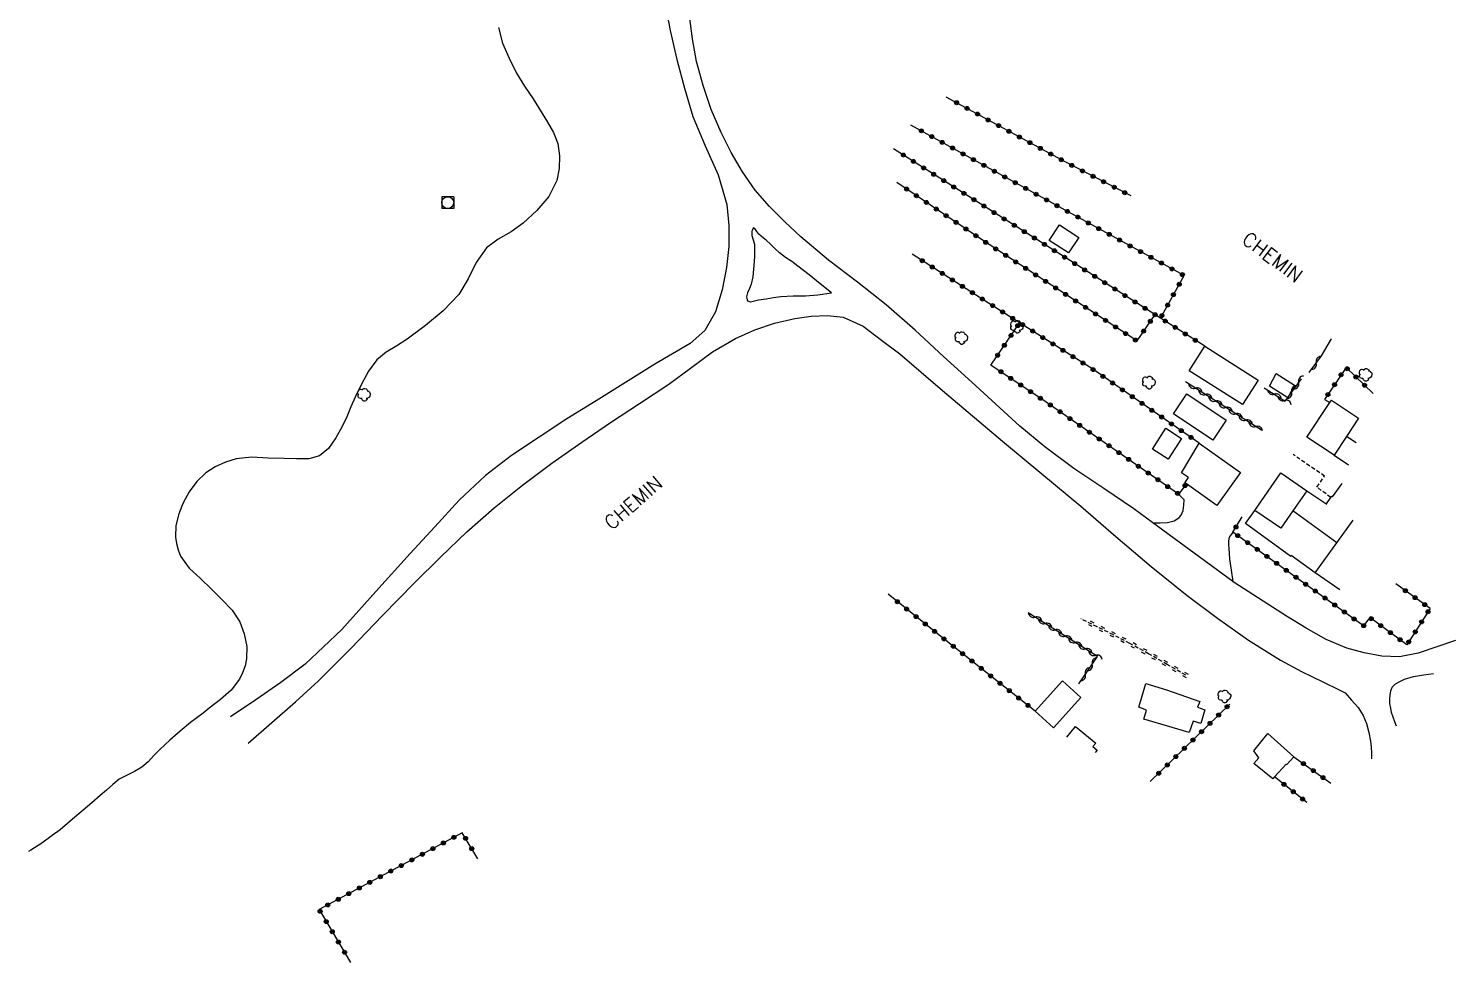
# Model space of a CAD drawing. Header units: millimetres. Extents: x 107000 to 108000, y 127000 to 127954.
# Drawn here: x 107660 to 107839.6, y 127554.1 to 127671.7 of the extents above; entities that cross this region are included whole.
import ezdxf
from ezdxf.enums import TextEntityAlignment as Align

# ---------------------------------------------------------------- set-up
doc = ezdxf.new("R2010")
doc.units = ezdxf.units.MM
doc.linetypes.add('DASHED', pattern=[0.75, 0.5, -0.25])
doc.layers.get('0').update_dxf_attribs({"linetype": 'CONTINUOUS'})
for name, color, linetype in [('W0017', 7, 'CONTINUOUS'), ('W0071', 7, 'CONTINUOUS'), ('W0101', 7, 'CONTINUOUS'), ('W0104', 1, 'CONTINUOUS'), ('W0112', 1, 'DASHED'), ('W0220', 5, 'DASHED'), ('W0300', 7, 'CONTINUOUS'), ('W0310', 3, 'CONTINUOUS'), ('W0323', 7, 'CONTINUOUS'), ('W0420', 7, 'CONTINUOUS'), ('W0515', 5, 'CONTINUOUS'), ('W0989', 7, 'CONTINUOUS')]:
    doc.layers.add(name, color=color, linetype=linetype)
doc.styles.get("Standard").update_dxf_attribs({"font": 'romans.shx', "width": 0.85})

# ---------------------------------------------------------------- blocks, each defined once
blk = doc.blocks.new('T300')
for p, q in [((-0.8, 0.51), (-0.86, 0.34)), ((-0.86, 0.34), (-0.86, 0.17)), ((-0.86, 0.17), (-0.74, 0.06)), ((-0.69, 0.63), (-0.8, 0.51)), ((-0.8, -0.06), (-0.74, 0.06)), ((-0.74, 0.06), (-0.69, 0.11)), ((-0.57, 0.69), (-0.69, 0.63)), ((-0.46, 0.69), (-0.57, 0.69)), ((-0.29, 0.63), (-0.46, 0.69)), ((-0.29, 0.63), (-0.17, 0.74)), ((-0.23, 0.57), (-0.29, 0.63)), ((-0.17, 0.74), (-0.06, 0.8)), ((-0.06, 0.8), (0.06, 0.8)), ((0.06, 0.8), (0.23, 0.74)), ((0.23, 0.74), (0.34, 0.63)), ((0.34, 0.63), (0.4, 0.51)), ((0.46, 0.46), (0.34, 0.46)), ((0.4, 0.51), (0.4, 0.46)), ((0.57, 0.4), (0.46, 0.46)), ((0.57, 0.4), (0.69, 0.29)), ((0.69, 0.29), (0.74, 0.17)), ((0.74, 0.06), (0.69, -0.17)), ((0.74, 0.17), (0.74, 0.06)), ((-0.8, -0.17), (-0.8, -0.06)), ((-0.8, -0.23), (-0.8, -0.17)), ((-0.74, -0.34), (-0.8, -0.23)), ((-0.69, -0.4), (-0.74, -0.34)), ((-0.51, -0.46), (-0.69, -0.4)), ((-0.4, -0.46), (-0.51, -0.46)), ((-0.4, -0.46), (-0.34, -0.46)), ((-0.34, -0.46), (-0.34, -0.4)), ((-0.34, -0.51), (-0.34, -0.46)), ((-0.29, -0.63), (-0.34, -0.51)), ((-0.17, -0.74), (-0.29, -0.63)), ((-0.06, -0.8), (-0.17, -0.74)), ((0.06, -0.8), (-0.06, -0.8)), ((0.17, -0.74), (0.06, -0.8)), ((0.23, -0.69), (0.17, -0.74)), ((0.29, -0.46), (0.23, -0.46)), ((0.29, -0.63), (0.23, -0.69)), ((0.46, -0.4), (0.29, -0.46)), ((0.34, -0.51), (0.29, -0.63)), ((0.34, -0.51), (0.34, -0.46)), ((0.57, -0.34), (0.46, -0.4)), ((0.63, -0.29), (0.57, -0.34)), ((0.69, -0.17), (0.63, -0.29))]:
    blk.add_line(p, q)
blk = doc.blocks.new('T420')
for p, q in [((0.75, 0.75), (-0.75, 0.75)), ((-0.75, 0.75), (-0.75, -0.75)), ((0.75, 0.75), (0.75, -0.75)), ((0.75, -0.75), (-0.75, -0.75))]:
    blk.add_line(p, q)
blk.add_ellipse((0, 0), major_axis=(-0.53, 0.53), ratio=1, start_param=3.926991, end_param=10.210176)
blk = doc.blocks.new('t220o')
at = {"color": 0, "linetype": 'Continuous'}
for p, q in [((-0.25, 0.25), (0.25, 0.25)), ((-0.25, -0.25), (0.25, -0.25))]:
    blk.add_line(p, q, dxfattribs=at)
blk = doc.blocks.new('t323o')
at = {"color": 0, "linetype": 'Continuous'}
for radius in [0.25, 0.15]:
    blk.add_circle((0, 0), radius, dxfattribs=at)
blk = doc.blocks.new('t310o')
at = {"color": 0, "linetype": 'Continuous'}
for centre, start, end in [((-0.5, 0.38), 216.8699, 323.1304), ((0.5, -0.37), 36.8699, 143.1303)]:
    blk.add_arc(centre, 0.625, start, end, dxfattribs=at)

msp = doc.modelspace()

# ---------------------------------------------------------------- linework, layer by layer
at = {"layer": 'W0017'}
for points in [[(107822.71, 127630.49), (107823.99, 127632.64)], [(107801.51, 127609.47), (107802.43, 127609.48), (107803.36, 127609.5), (107804.2, 127609.73), (107804.52, 127609.93), (107804.83, 127610.16), (107805.08, 127610.43), (107805.32, 127611.01), (107805.39, 127611.69), (107805.46, 127612.38)], [(107811.59, 127608.3), (107811.4, 127608.04), (107811.21, 127607.78), (107811.07, 127607.5), (107811.01, 127607.11), (107811.03, 127606.71), (107811.05, 127606.3), (107811.15, 127604.89), (107811.36, 127603.49), (107811.57, 127602.09)]]:
    msp.add_lwpolyline(points, dxfattribs=at)
at = {"layer": 'W0071'}
for points in [[(107740.12, 127675), (107740.76, 127671.48), (107741.62, 127667.83), (107742.58, 127664.21), (107743.65, 127660.62), (107745.17, 127656.93), (107746.82, 127653.29), (107747.9, 127649.54), (107748.15, 127646.92), (107748.15, 127644.26), (107747.88, 127641.64), (107747.33, 127638.82), (107746.47, 127636.06), (107745.12, 127633.68), (107743.29, 127632.06), (107741.07, 127630.75), (107738.84, 127629.46), (107735.17, 127627.12), (107731.47, 127624.84), (107727.76, 127622.56), (107724.3, 127620.25), (107720.83, 127617.95), (107717.53, 127615.44), (107714.24, 127612.32), (107711.15, 127608.96), (107708.06, 127605.59), (107703.76, 127600.82), (107699.48, 127596.04), (107694.85, 127591.66), (107691.81, 127589.36), (107688.64, 127587.19), (107685.47, 127585.03)], [(107799.1, 127611.23), (107795.34, 127613.78), (107791.57, 127616.33), (107787.92, 127619.02), (107784.79, 127621.65), (107781.76, 127624.41), (107778.74, 127627.17), (107775.16, 127630.43), (107771.59, 127633.72), (107767.96, 127636.92), (107764.36, 127639.76), (107760.71, 127642.54), (107757.21, 127645.49), (107755.21, 127647.36), (107753.26, 127649.3), (107751.49, 127651.36), (107749.88, 127653.67), (107748.45, 127656.11), (107747.18, 127658.63), (107745.95, 127661.53), (107744.93, 127664.53), (107744.1, 127667.58), (107743.58, 127670.42), (107743.23, 127673.31)], [(107687.68, 127581.72), (107690.66, 127584.32), (107693.63, 127586.92), (107696.55, 127589.58), (107700.62, 127593.64), (107704.57, 127597.82), (107708.59, 127601.93), (107711.87, 127605.14), (107715.19, 127608.32), (107718.62, 127611.36), (107722.21, 127614.23), (107725.91, 127616.97), (107729.66, 127619.63), (107733.28, 127622.1), (107736.94, 127624.51), (107740.59, 127626.93), (107743.35, 127628.96), (107746.1, 127630.99), (107749.01, 127632.7), (107751.42, 127633.76), (107753.91, 127634.62), (107756.46, 127635.2), (107758.5, 127635.49), (107760.58, 127635.59), (107762.56, 127635.38), (107765.05, 127634.25), (107767.37, 127632.49), (107769.69, 127630.73)], [(107769.69, 127630.73), (107772.36, 127628.43), (107775.03, 127626.15), (107777.71, 127623.86), (107782.61, 127619.75), (107787.53, 127615.66), (107792.44, 127611.57), (107796.87, 127607.77), (107801.29, 127603.97), (107805.84, 127600.33), (107809.64, 127597.47), (107813.53, 127594.71), (107817.55, 127592.18), (107820.23, 127590.75), (107822.97, 127589.4), (107824.87, 127588.47), (107825.71, 127588.06), (107826.51, 127587.14), (107827.32, 127586.21), (107827.98, 127585.22), (107828.4, 127584.19), (107828.7, 127583.09), (107828.9, 127581.98), (107828.97, 127581.24), (107829, 127580.49), (107829.02, 127579.74)], [(107839.58, 127594.67), (107837.24, 127593.86), (107834.91, 127593.04), (107832.54, 127592.61), (107830.32, 127592.69), (107828.08, 127593.09), (107825.91, 127593.69), (107823.3, 127594.79), (107820.8, 127596.22), (107818.34, 127597.71), (107811.76, 127601.95), (107811.57, 127602.09), (107805.43, 127606.59), (107801.51, 127609.47), (107799.1, 127611.23)], [(107832.16, 127583.85), (107831.94, 127584.43), (107831.73, 127585), (107831.55, 127585.58), (107831.43, 127586.14), (107831.34, 127586.7), (107831.31, 127587.26), (107831.35, 127587.78), (107831.44, 127588.31), (107831.63, 127588.76), (107832.04, 127589.18), (107832.59, 127589.5), (107833.15, 127589.77), (107834.32, 127590.14), (107835.58, 127590.31), (107836.83, 127590.48)]]:
    msp.add_lwpolyline(points, dxfattribs=at)
msp.add_lwpolyline([(107761.08, 127638.44), (107759.67, 127639.57), (107758.26, 127640.71), (107756.83, 127641.81), (107756.07, 127642.36), (107755.29, 127642.9), (107754.55, 127643.47), (107753.97, 127643.99), (107753.41, 127644.54), (107752.84, 127645.07), (107752.54, 127645.32), (107752.24, 127645.57), (107751.95, 127645.83), (107751.7, 127646.17), (107751.45, 127646.52), (107751.25, 127646.6), (107751.18, 127646.5), (107751.12, 127646.35), (107751.07, 127646.2), (107751.07, 127645.67), (107751.24, 127645.12), (107751.37, 127644.57), (107751.4, 127643.84), (107751.38, 127643.11), (107751.33, 127642.37), (107751.27, 127641.41), (107751.17, 127640.45), (107750.98, 127639.51), (107750.76, 127638.98), (107750.5, 127638.45), (107750.4, 127637.91), (107750.43, 127637.74), (107750.46, 127637.56), (107750.52, 127637.41), (107750.87, 127637.3), (107751.38, 127637.43), (107751.9, 127637.56), (107752.84, 127637.69), (107753.77, 127637.83), (107754.71, 127637.95), (107756.26, 127638.04), (107757.82, 127638.06), (107759.37, 127638.17), (107759.94, 127638.26), (107760.51, 127638.35)], close=True, dxfattribs=at)
at = {"layer": 'W0101'}
for points in [[(107824.67, 127606.96), (107826.71, 127609.81)], [(107825.04, 127601.02), (107825.04, 127601.02), (107821.94, 127603.16), (107824.67, 127606.96)]]:
    msp.add_lwpolyline(points, dxfattribs=at)
at = {"layer": 'W0104'}
for points in [[(107788.48, 127645.04), (107789.75, 127646.99), (107792.18, 127645.41), (107790.9, 127643.46)], [(107814.75, 127627.43), (107812.78, 127624.35), (107806.07, 127628.62), (107808.03, 127631.71)], [(107816.2, 127626.69), (107817.04, 127628.29), (107819.34, 127626.82), (107818.49, 127625.22)], [(107810.73, 127622.41), (107809.04, 127619.89), (107804.09, 127623.21), (107805.77, 127625.73)], [(107824.31, 127617.99), (107820.88, 127620.26), (107823.79, 127624.64), (107823.98, 127624.93), (107827.4, 127622.66), (107825.87, 127620.34)], [(107805.13, 127620.1), (107803.44, 127617.47), (107801.47, 127618.74), (107803.16, 127621.37)], [(107807.34, 127619.51), (107812.53, 127615.81), (107809.56, 127611.64), (107805.73, 127614.38), (107805.52, 127614.52), (107805.99, 127615.17), (107805.13, 127615.78)], [(107786.69, 127585.76), (107790.13, 127589.57), (107792.44, 127587.47), (107789.01, 127583.67)], [(107800.64, 127589.23), (107803.24, 127588.45), (107807.4, 127586.96), (107807.14, 127586.24), (107808.04, 127585.91), (107807.53, 127584.2), (107806.58, 127584.48), (107806.07, 127583.07), (107800.39, 127584.76), (107800.72, 127585.88), (107799.75, 127586.24)], [(107815.97, 127582.96), (107819.24, 127580.02), (107818.33, 127579.01), (107818.27, 127579.09), (107816.82, 127577.47), (107816.62, 127577.24), (107814.21, 127579.15), (107814.85, 127579.87), (107814.2, 127580.74)]]:
    msp.add_lwpolyline(points, close=True, dxfattribs=at)
for points in [[(107827.09, 127619.53), (107825.87, 127620.34)], [(107824.31, 127617.99), (107826.14, 127616.76)], [(107814.35, 127611.03), (107817.63, 127615.75), (107820.87, 127613.5)], [(107820.87, 127613.5), (107823.39, 127611.83), (107823.35, 127611.88), (107823.9, 127612.65), (107824.03, 127612.81), (107824.11, 127612.75), (107825.34, 127614.44)], [(107820.87, 127613.5), (107819.11, 127610.97), (107817.59, 127608.79), (107814.35, 127611.03)], [(107821.94, 127603.16), (107818.93, 127605.34), (107818.86, 127605.24), (107813.15, 127609.38), (107814.35, 127611.03)], [(107824.67, 127606.96), (107819.11, 127610.97)], [(107790.69, 127582.49), (107791.79, 127583.82), (107794.32, 127581.74), (107793.96, 127581.3), (107794.51, 127580.84), (107794.26, 127580.54)]]:
    msp.add_lwpolyline(points, dxfattribs=at)
at = {"layer": 'W0112'}
msp.add_lwpolyline([(107823.9, 127612.65), (107822.15, 127613.98), (107823.12, 127615.36), (107819.15, 127618.06)], dxfattribs=at)
at = {"layer": 'W0220'}
msp.add_lwpolyline([(107805.64, 127590.29), (107803.31, 127591.63), (107800.97, 127592.98), (107798.61, 127594.29), (107796.56, 127595.35), (107794.5, 127596.38), (107792.44, 127597.4)], dxfattribs=at)
at = {"layer": 'W0310'}
for points in [[(107821.18, 127628.4), (107822.71, 127630.49)], [(107815.19, 127621.12), (107805.6, 127627.23)], [(107815.52, 127626.48), (107818.16, 127624.81), (107820.2, 127627.61)], [(107792.18, 127589.2), (107794.56, 127592.62), (107785.84, 127598.15)]]:
    msp.add_lwpolyline(points, dxfattribs=at)
at = {"layer": 'W0323'}
for points in [[(107798.78, 127650.63), (107790.47, 127654.92), (107775.5, 127663.08)], [(107802.47, 127635.25), (107805.43, 127640.62), (107790.93, 127648.58), (107771.06, 127659.56)], [(107808.03, 127631.71), (107802.47, 127635.25), (107801.76, 127635.7), (107791.15, 127642.45), (107768.86, 127656.57)], [(107799.51, 127632.37), (107779.96, 127645.13), (107769.28, 127652.33)], [(107807.34, 127619.51), (107793.94, 127628.8), (107780.85, 127637.14), (107771.22, 127643.29)], [(107801.76, 127635.7), (107799.51, 127632.37)], [(107781.14, 127629.34), (107784.79, 127634.71)], [(107805.73, 127614.38), (107804.74, 127613.09), (107788.1, 127624.66), (107781.14, 127629.34)], [(107825.81, 127629.01), (107823.12, 127625), (107823.79, 127624.64)], [(107829.22, 127625.77), (107825.81, 127629.01)], [(107805.46, 127612.38), (107804.74, 127613.09)], [(107836.4, 127598.68), (107833.48, 127594.12), (107828.79, 127597.54), (107828.03, 127596.5), (107811.59, 127608.3), (107812.73, 127610.24)], [(107836.4, 127598.68), (107832.07, 127601.8)], [(107786.69, 127585.76), (107775.03, 127595.01), (107768.19, 127600.48)], [(107811.19, 127586.64), (107801.18, 127576.89)], [(107819.24, 127580.02), (107823.92, 127576.68)], [(107820.88, 127574.26), (107816.82, 127577.47)], [(107714.62, 127570.43), (107696.6, 127560.78), (107700.57, 127554.11)], [(107716.58, 127567.17), (107714.62, 127570.43)]]:
    msp.add_lwpolyline(points, dxfattribs=at)
at = {"layer": 'W0515'}
for points in [[(107719.18, 127671.85), (107719.7, 127669.88), (107720.52, 127667.96), (107721.46, 127666.1), (107722.44, 127664.45), (107723.52, 127662.85), (107724.55, 127661.23), (107725.35, 127659.93), (107726.11, 127658.61), (107726.64, 127657.24), (107726.85, 127655.69), (107726.8, 127654.09), (107726.5, 127652.57), (107725.51, 127650.58), (107723.99, 127648.79), (107722.29, 127647.19), (107720.78, 127646.13), (107719.14, 127645.2), (107717.68, 127644.1), (107716.39, 127642.26), (107715.36, 127640.18), (107714.17, 127638.23), (107712.2, 127636.17), (107709.98, 127634.33), (107707.67, 127632.6), (107706.38, 127631.76), (107705.06, 127630.95), (107703.89, 127630), (107702.82, 127628.57), (107701.95, 127626.95), (107701.15, 127625.3), (107700.6, 127624.06), (107700.1, 127622.8), (107699.51, 127621.6), (107698.71, 127620.19), (107697.79, 127618.84), (107696.66, 127617.89), (107695.31, 127617.54), (107693.76, 127617.54), (107692.22, 127617.56), (107690.18, 127617.63), (107688.14, 127617.75), (107686.17, 127617.53), (107684.83, 127617.1), (107683.52, 127616.51), (107682.35, 127615.75), (107681.23, 127614.67), (107680.26, 127613.38), (107679.51, 127612), (107678.96, 127610.62), (107678.6, 127609.15), (107678.54, 127607.68), (107678.67, 127606.86), (107678.89, 127606.05), (107679.18, 127605.27), (107680.24, 127603.76), (107681.67, 127602.46), (107683.08, 127601.13), (107684.39, 127599.81), (107685.68, 127598.47), (107686.65, 127596.99), (107687.2, 127595.5), (107687.51, 127593.9), (107687.49, 127592.34), (107687.29, 127591.46), (107686.99, 127590.6), (107686.61, 127589.78), (107685.56, 127588.41), (107684.2, 127587.24), (107682.79, 127586.13), (107682.01, 127585.52), (107681.21, 127584.92), (107680.43, 127584.31), (107679.11, 127583.22), (107677.83, 127582.09), (107676.57, 127580.93), (107675.83, 127580.16), (107675.1, 127579.39), (107674.31, 127578.7), (107673.4, 127578.15), (107672.44, 127577.68), (107671.47, 127577.21)], [(107671.47, 127577.21), (107670.67, 127576.52), (107669.86, 127575.82), (107669.06, 127575.12), (107668, 127574.22), (107666.94, 127573.31), (107665.87, 127572.42), (107664.94, 127571.62), (107664.01, 127570.83), (107663.04, 127570.08), (107661.71, 127569.13), (107660.34, 127568.24), (107660.05, 127568.09)]]:
    msp.add_lwpolyline(points, dxfattribs=at)

# ---------------------------------------------------------------- block references
at = {"layer": 'W0220'}
for p, rotation in [((107793.78, 127596.74), 153.5016752438227), ((107795.12, 127596.07), 153.5128416586273), ((107796.47, 127595.4), 153.5128416586273), ((107797.8, 127594.71), 152.6226917432672), ((107799.12, 127594.01), 151.0320076525593), ((107800.44, 127593.28), 151.0320076525593), ((107801.74, 127592.54), 150.0049203828189), ((107803.04, 127591.79), 150.0049203828189), ((107804.34, 127591.04), 149.9971499239397), ((107805.64, 127590.29), 149.9971499239397)]:
    msp.add_blockref('t220o', p, dxfattribs=dict(at, rotation=rotation))
at = {"layer": 'W0300'}
for p in [(107777.46, 127632.74), (107784.46, 127634.16), (107801.05, 127627.12), (107828.32, 127628.09), (107702.31, 127625.59), (107810.56, 127587.6)]:
    msp.add_blockref('T300', p, dxfattribs=at)
at = {"layer": 'W0310'}
for p, rotation in [((107822.07, 127629.61), 53.92551907245383), ((107819.86, 127627.14), 53.78266829443362), ((107806.86, 127626.43), 147.4963494553463), ((107808.13, 127625.62), 147.4963494553463), ((107816.79, 127625.68), 327.6499700407244), ((107818.97, 127625.93), 53.78266829443362), ((107809.39, 127624.81), 147.4963494553463), ((107810.66, 127624.01), 147.4963494553463), ((107818.06, 127624.88), 327.6499700407244), ((107811.92, 127623.2), 147.4963494553463), ((107813.19, 127622.4), 147.4963494553463), ((107814.45, 127621.59), 147.4963494553463), ((107786.69, 127597.61), 147.6449054045039), ((107787.95, 127596.81), 147.6449054045039), ((107789.22, 127596), 147.6449054045039), ((107790.49, 127595.2), 147.6449054045039), ((107791.75, 127594.4), 147.6449054045039), ((107793.02, 127593.6), 147.6449054045039), ((107793.89, 127591.66), 55.07996079911668), ((107794.29, 127592.79), 147.6449054045039), ((107793.03, 127590.43), 55.07996079911668)]:
    msp.add_blockref('t310o', p, dxfattribs=dict(at, rotation=rotation))
at = {"layer": 'W0323'}
for p, rotation in [((107776.82, 127662.37), 151.3801536945898), ((107778.14, 127661.65), 151.3801536945898), ((107779.45, 127660.93), 151.3801536945898), ((107780.77, 127660.21), 151.3801536945898), ((107772.38, 127658.83), 151.0881115176639), ((107773.69, 127658.11), 151.0881115176639), ((107782.09, 127659.49), 151.3801536945898), ((107783.4, 127658.77), 151.3801536945898), ((107784.72, 127658.05), 151.3801536945898), ((107775, 127657.38), 151.0881115176639), ((107776.31, 127656.66), 151.0881115176639), ((107786.04, 127657.34), 151.3801536945898), ((107787.35, 127656.62), 151.3801536945898), ((107770.13, 127655.77), 147.640696475975), ((107771.39, 127654.97), 147.640696475975), ((107777.63, 127655.93), 151.0881115176639), ((107778.94, 127655.2), 151.0881115176639), ((107780.25, 127654.48), 151.0881115176639), ((107788.67, 127655.9), 151.3801536945898), ((107789.99, 127655.18), 151.3801536945898), ((107791.31, 127654.48), 152.7124436745953), ((107772.66, 127654.16), 147.640696475975), ((107773.93, 127653.36), 147.640696475975), ((107781.57, 127653.75), 151.0881115176639), ((107782.88, 127653.03), 151.0881115176639), ((107792.65, 127653.79), 152.7124436745953), ((107793.98, 127653.11), 152.7124436745953), ((107770.53, 127651.49), 146.0248996126955), ((107775.2, 127652.56), 147.640696475975), ((107776.46, 127651.75), 147.640696475975), ((107777.73, 127650.95), 147.640696475975), ((107784.19, 127652.3), 151.0881115176639), ((107785.51, 127651.58), 151.0881115176639), ((107795.31, 127652.42), 152.7124436745953), ((107796.65, 127651.73), 152.7124436745953), ((107797.98, 127651.04), 152.7124436745953), ((107771.77, 127650.65), 146.0248996126955), ((107773.02, 127649.81), 146.0248996126955), ((107779, 127650.15), 147.640696475975), ((107780.26, 127649.35), 147.640696475975), ((107786.82, 127650.85), 151.0881115176639), ((107788.13, 127650.13), 151.0881115176639), ((107789.44, 127649.4), 151.0881115176639), ((107774.26, 127648.97), 146.0248996126955), ((107775.5, 127648.14), 146.0248996126955), ((107776.75, 127647.3), 146.0248996126955), ((107781.53, 127648.54), 147.640696475975), ((107782.8, 127647.74), 147.640696475975), ((107790.76, 127648.68), 151.0881115176639), ((107792.07, 127647.96), 151.2074118163099), ((107777.99, 127646.46), 146.0248996126955), ((107779.24, 127645.62), 146.0248996126955), ((107784.06, 127646.94), 147.640696475975), ((107785.33, 127646.14), 147.640696475975), ((107793.39, 127647.23), 151.2074118163099), ((107794.7, 127646.51), 151.2074118163099), ((107796.02, 127645.79), 151.2074118163099), ((107780.48, 127644.79), 146.8613076850343), ((107781.74, 127643.97), 146.8613076850343), ((107786.6, 127645.33), 147.640696475975), ((107787.87, 127644.53), 147.640696475975), ((107789.13, 127643.73), 147.640696475975), ((107797.33, 127645.07), 151.2074118163099), ((107798.64, 127644.34), 151.2074118163099), ((107772.49, 127642.48), 147.4314621922349), ((107783, 127643.15), 146.8613076850343), ((107784.25, 127642.33), 146.8613076850343), ((107790.4, 127642.92), 147.640696475975), ((107791.67, 127642.12), 147.5413934264079), ((107799.96, 127643.62), 151.2074118163099), ((107801.27, 127642.9), 151.2074118163099), ((107802.59, 127642.18), 151.2074118163099), ((107773.75, 127641.68), 147.4314621922349), ((107775.02, 127640.87), 147.4314621922349), ((107785.51, 127641.51), 146.8613076850343), ((107786.76, 127640.69), 146.8613076850343), ((107792.93, 127641.31), 147.5413934264079), ((107794.2, 127640.51), 147.5413934264079), ((107803.9, 127641.45), 151.2074118163099), ((107805.22, 127640.73), 151.2074118163099), ((107776.28, 127640.06), 147.4314621922349), ((107777.54, 127639.25), 147.4314621922349), ((107778.81, 127638.45), 147.4314621922349), ((107788.02, 127639.87), 146.8613076850343), ((107789.28, 127639.05), 146.8613076850343), ((107795.46, 127639.7), 147.5413934264079), ((107796.73, 127638.9), 147.5413934264079), ((107804.82, 127639.51), 61.1261218961127), ((107780.07, 127637.64), 147.4314621922349), ((107781.34, 127636.83), 147.4951297840298), ((107790.53, 127638.23), 146.8613076850343), ((107791.79, 127637.41), 146.8613076850343), ((107793.04, 127636.59), 146.8613076850343), ((107797.99, 127638.09), 147.5413934264079), ((107799.26, 127637.29), 147.5413934264079), ((107803.37, 127636.88), 61.1261218961127), ((107804.1, 127638.2), 61.1261218961127), ((107782.6, 127636.03), 147.4951297840298), ((107783.87, 127635.22), 147.4951297840298), ((107794.3, 127635.77), 146.8613076850343), ((107795.56, 127634.95), 146.8613076850343), ((107800.53, 127636.48), 147.5413934264079), ((107801.19, 127634.85), 235.9936465368832), ((107801.79, 127635.68), 147.5392669605383), ((107802.65, 127635.57), 61.1261218961127), ((107803.06, 127634.87), 147.5414694651895), ((107783.67, 127633.06), 55.82283094763788), ((107784.51, 127634.3), 55.82283094763788), ((107785.13, 127634.41), 147.4951297840298), ((107786.4, 127633.61), 147.4951297840298), ((107796.81, 127634.13), 146.8613076850343), ((107798.07, 127633.31), 146.8613076850343), ((107800.35, 127633.61), 235.9936465368832), ((107804.32, 127634.07), 147.5414694651895), ((107805.59, 127633.26), 147.5414694651895), ((107782.83, 127631.82), 55.82283094763788), ((107787.66, 127632.8), 147.4951297840298), ((107788.93, 127632), 147.4951297840298), ((107790.19, 127631.19), 147.4951297840298), ((107799.32, 127632.49), 146.8613076850343), ((107806.85, 127632.46), 147.5414694651895), ((107781.98, 127630.58), 55.82283094763788), ((107791.46, 127630.38), 147.4951297840298), ((107792.72, 127629.58), 147.4951297840298), ((107782.39, 127628.5), 146.0842327654406), ((107783.63, 127627.66), 146.0842327654406), ((107793.99, 127628.77), 145.2592880942603), ((107795.22, 127627.91), 145.2592880942603), ((107825.2, 127628.11), 236.1321594238331), ((107825.96, 127628.87), 136.5128837918286), ((107827.05, 127627.83), 136.5128837918286), ((107784.88, 127626.83), 146.0842327654406), ((107786.12, 127625.99), 146.0842327654406), ((107796.45, 127627.06), 145.2592880942603), ((107797.68, 127626.21), 145.2592880942603), ((107824.37, 127626.86), 236.1321594238331), ((107828.14, 127626.8), 136.5128837918286), ((107787.37, 127625.15), 146.0842327654406), ((107788.61, 127624.31), 145.1931589308654), ((107798.92, 127625.35), 145.2592880942603), ((107800.15, 127624.5), 145.2592880942603), ((107823.53, 127625.62), 236.1321594238331), ((107789.84, 127623.45), 145.1931589308654), ((107791.07, 127622.59), 145.1931589308654), ((107801.38, 127623.64), 145.2592880942603), ((107802.61, 127622.79), 145.2592880942603), ((107792.3, 127621.74), 145.1931589308654), ((107793.53, 127620.88), 145.1931589308654), ((107803.85, 127621.93), 145.2592880942603), ((107805.08, 127621.08), 145.2592880942603), ((107794.76, 127620.03), 145.1931589308654), ((107796, 127619.17), 145.1931589308654), ((107806.31, 127620.22), 145.2592880942603), ((107797.23, 127618.31), 145.1931589308654), ((107798.46, 127617.46), 145.1931589308654), ((107799.69, 127616.6), 145.1931589308654), ((107800.92, 127615.74), 145.1931589308654), ((107802.15, 127614.89), 145.1931589308654), ((107803.38, 127614.03), 145.1931589308654), ((107804.62, 127613.18), 145.1931589308654), ((107805.56, 127614.16), 232.8191761635235), ((107811.97, 127608.95), 59.47367411637577), ((107812.2, 127607.86), 144.331670193683), ((107813.42, 127606.99), 144.331670193683), ((107814.64, 127606.12), 144.331670193683), ((107815.86, 127605.24), 144.331670193683), ((107817.08, 127604.37), 144.331670193683), ((107818.29, 127603.49), 144.331670193683), ((107819.51, 127602.62), 144.331670193683), ((107820.73, 127601.74), 144.331670193683), ((107821.95, 127600.87), 144.331670193683), ((107833.28, 127600.92), 144.296305839098), ((107769.36, 127599.54), 141.3432555821345), ((107823.17, 127599.99), 144.331670193683), ((107824.39, 127599.12), 144.331670193683), ((107834.5, 127600.05), 144.296305839098), ((107835.72, 127599.17), 144.296305839098), ((107770.53, 127598.6), 141.3432555821345), ((107771.71, 127597.67), 141.3432555821345), ((107825.61, 127598.24), 144.331670193683), ((107826.82, 127597.37), 144.331670193683), ((107828.98, 127597.41), 143.835373213514), ((107836.13, 127598.27), 237.3974922766291), ((107772.88, 127596.73), 141.3432555821345), ((107774.05, 127595.79), 141.3432555821345), ((107828.04, 127596.52), 233.6552470383519), ((107830.19, 127596.52), 143.835373213514), ((107831.4, 127595.64), 143.835373213514), ((107834.52, 127595.74), 237.3974922766291), ((107835.32, 127597), 237.3974922766291), ((107775.22, 127594.86), 141.6024434430656), ((107776.4, 127593.93), 141.6024434430656), ((107832.61, 127594.75), 143.835373213514), ((107833.71, 127594.48), 237.3974922766291), ((107777.57, 127592.99), 141.6024434430656), ((107778.75, 127592.06), 141.6024434430656), ((107779.92, 127591.13), 141.6024434430656), ((107781.1, 127590.2), 141.6024434430656), ((107782.27, 127589.27), 141.6024434430656), ((107783.45, 127588.34), 141.6024434430656), ((107784.63, 127587.4), 141.6024434430656), ((107785.8, 127586.47), 141.6024434430656), ((107810.85, 127586.31), 224.2439971365234), ((107809.78, 127585.27), 224.2439971365234), ((107807.63, 127583.17), 224.2439971365234), ((107808.7, 127584.22), 224.2439971365234), ((107805.48, 127581.08), 224.2439971365234), ((107806.55, 127582.13), 224.2439971365234), ((107804.4, 127580.03), 224.2439971365234), ((107820.46, 127579.15), 324.504044116139), ((107802.25, 127577.94), 224.2439971365234), ((107803.33, 127578.99), 224.2439971365234), ((107821.68, 127578.28), 324.504044116139), ((107822.91, 127577.4), 324.504044116139), ((107818, 127576.54), 141.7029556257496), ((107819.18, 127575.61), 141.7029556257496), ((107820.35, 127574.68), 141.7029556257496), ((107710.92, 127568.45), 208.1915653770718), ((107712.24, 127569.16), 208.1915653770718), ((107713.56, 127569.87), 208.1915653770718), ((107715.03, 127569.74), 121.066822364271), ((107715.81, 127568.45), 121.066822364271), ((107708.28, 127567.03), 208.1915653770718), ((107709.6, 127567.74), 208.1915653770718), ((107704.31, 127564.91), 208.1915653770718), ((107705.63, 127565.61), 208.1915653770718), ((107706.95, 127566.32), 208.1915653770718), ((107701.67, 127563.49), 208.1915653770718), ((107702.99, 127564.2), 208.1915653770718), ((107697.7, 127561.36), 208.1915653770718), ((107699.02, 127562.07), 208.1915653770718), ((107700.34, 127562.78), 208.1915653770718), ((107696.74, 127560.55), 300.7745637962686), ((107697.5, 127559.26), 300.7745637962686), ((107698.27, 127557.98), 300.7745637962686), ((107699.04, 127556.69), 300.7745637962686), ((107699.81, 127555.4), 300.7745637962686)]:
    msp.add_blockref('t323o', p, dxfattribs=dict(at, rotation=rotation))
at = {"layer": 'W0420'}
msp.add_blockref('T420', (107712.79, 127649.79), dxfattribs=at)

# ---------------------------------------------------------------- texts
at = {"layer": 'W0989'}
for rotation, p in [(322.9313, (107813.08, 127645.55)), (41.2808, (107732.85, 127609.13))]:
    msp.add_text('CHEMIN', height=1.75, rotation=rotation, dxfattribs=at).set_placement(p, align=Align.MIDDLE_LEFT)

doc.saveas('drawing.dxf')
